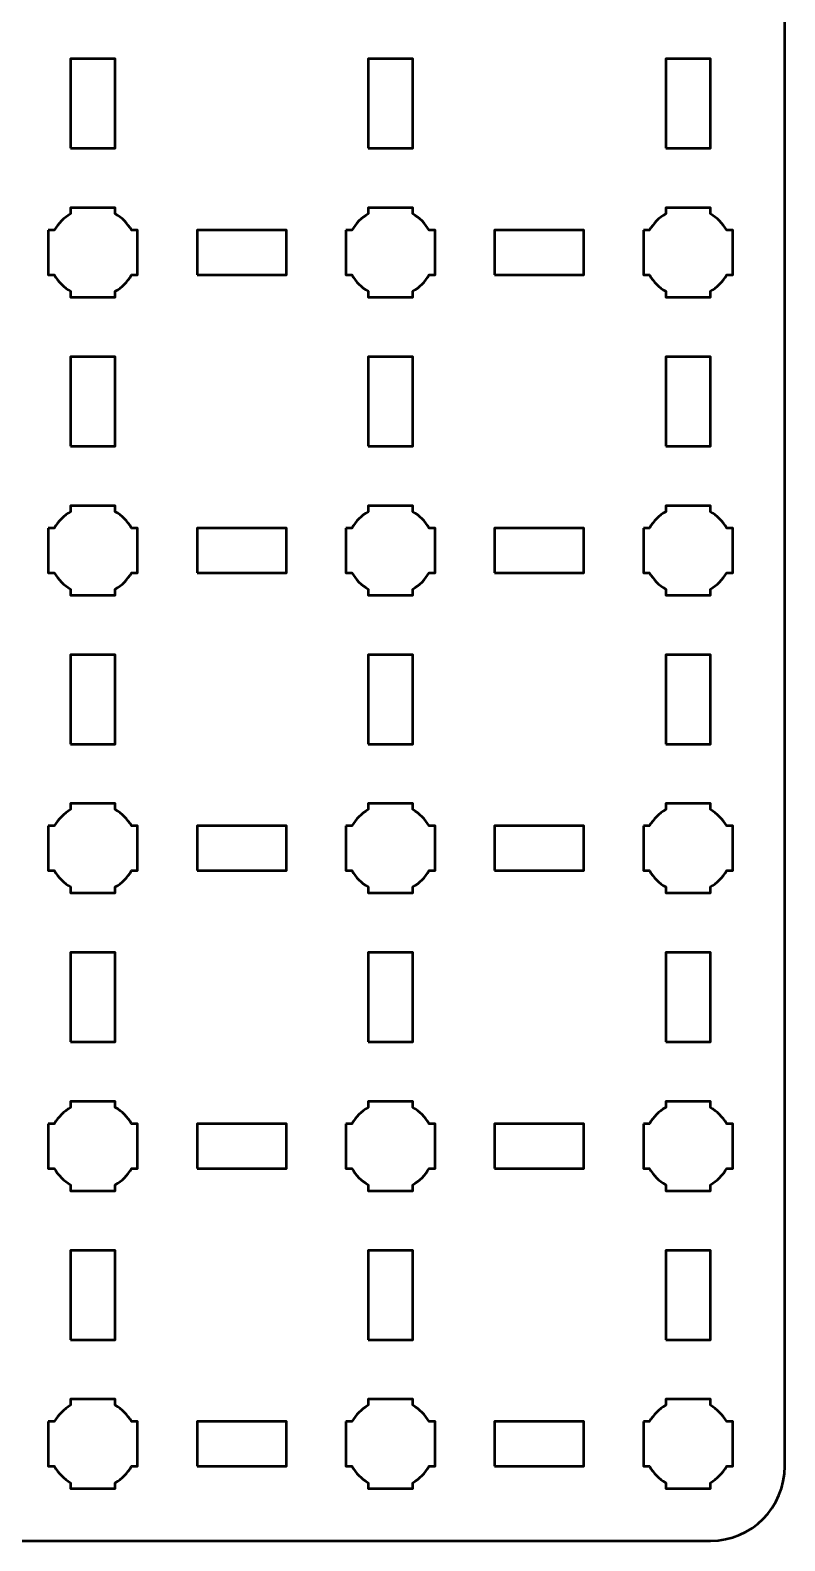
# Model space of a CAD drawing. Header units: centimetres. Extents: x -20.1 to -0.8, y -24.5 to -5.2.
# Drawn here: x -5.92 to -0.85, y -24.5 to -14.36 of the extents above; entities that cross this region are included whole.
import ezdxf

# ---------------------------------------------------------------- set-up
doc = ezdxf.new("R2010")
doc.units = ezdxf.units.CM
doc.header["$MEASUREMENT"] = 0
doc.layers.add('Layer 1', color=7, linetype='Continuous')

msp = doc.modelspace()

# ---------------------------------------------------------------- linework, layer by layer
at = {"layer": 'Layer 1', "lineweight": 53}
for points in [[(-5.65, -15.15), (-5.35, -15.15), (-5.35, -14.55), (-5.65, -14.55), (-5.65, -15.15)], [(-3.65, -15.15), (-3.35, -15.15), (-3.35, -14.55), (-3.65, -14.55), (-3.65, -15.15)], [(-1.65, -15.15), (-1.35, -15.15), (-1.35, -14.55), (-1.65, -14.55), (-1.65, -15.15)], [(-4.8, -16), (-4.2, -16), (-4.2, -15.7), (-4.8, -15.7), (-4.8, -16)], [(-2.8, -16), (-2.2, -16), (-2.2, -15.7), (-2.8, -15.7), (-2.8, -16)], [(-5.65, -17.15), (-5.35, -17.15), (-5.35, -16.55), (-5.65, -16.55), (-5.65, -17.15)], [(-3.65, -17.15), (-3.35, -17.15), (-3.35, -16.55), (-3.65, -16.55), (-3.65, -17.15)], [(-1.65, -17.15), (-1.35, -17.15), (-1.35, -16.55), (-1.65, -16.55), (-1.65, -17.15)], [(-4.8, -18), (-4.2, -18), (-4.2, -17.7), (-4.8, -17.7), (-4.8, -18)], [(-2.8, -18), (-2.2, -18), (-2.2, -17.7), (-2.8, -17.7), (-2.8, -18)], [(-5.65, -19.15), (-5.35, -19.15), (-5.35, -18.55), (-5.65, -18.55), (-5.65, -19.15)], [(-3.65, -19.15), (-3.35, -19.15), (-3.35, -18.55), (-3.65, -18.55), (-3.65, -19.15)], [(-1.65, -19.15), (-1.35, -19.15), (-1.35, -18.55), (-1.65, -18.55), (-1.65, -19.15)], [(-4.8, -20), (-4.2, -20), (-4.2, -19.7), (-4.8, -19.7), (-4.8, -20)], [(-2.8, -20), (-2.2, -20), (-2.2, -19.7), (-2.8, -19.7), (-2.8, -20)], [(-5.65, -21.15), (-5.35, -21.15), (-5.35, -20.55), (-5.65, -20.55), (-5.65, -21.15)], [(-3.65, -21.15), (-3.35, -21.15), (-3.35, -20.55), (-3.65, -20.55), (-3.65, -21.15)], [(-1.65, -21.15), (-1.35, -21.15), (-1.35, -20.55), (-1.65, -20.55), (-1.65, -21.15)], [(-4.8, -22), (-4.2, -22), (-4.2, -21.7), (-4.8, -21.7), (-4.8, -22)], [(-2.8, -22), (-2.2, -22), (-2.2, -21.7), (-2.8, -21.7), (-2.8, -22)], [(-5.65, -23.15), (-5.35, -23.15), (-5.35, -22.55), (-5.65, -22.55), (-5.65, -23.15)], [(-3.65, -23.15), (-3.35, -23.15), (-3.35, -22.55), (-3.65, -22.55), (-3.65, -23.15)], [(-1.65, -23.15), (-1.35, -23.15), (-1.35, -22.55), (-1.65, -22.55), (-1.65, -23.15)], [(-4.8, -24), (-4.2, -24), (-4.2, -23.7), (-4.8, -23.7), (-4.8, -24)], [(-2.8, -24), (-2.2, -24), (-2.2, -23.7), (-2.8, -23.7), (-2.8, -24)]]:
    msp.add_lwpolyline(points, close=True, dxfattribs=at)
for points, knots in [([(-20.15, -24), (-20.15, -24), (-20.15, -5.7), (-20.15, -5.7), (-20.15, -5.7), (-20.15, -5.42391), (-19.92609, -5.2), (-19.65, -5.2), (-19.65, -5.2), (-19.65, -5.2), (-1.35, -5.2), (-1.35, -5.2), (-1.35, -5.2), (-1.07391, -5.2), (-0.85, -5.42391), (-0.85, -5.7), (-0.85, -5.7), (-0.85, -5.7), (-0.85, -24), (-0.85, -24), (-0.85, -24), (-0.85, -24.27609), (-1.07391, -24.5), (-1.35, -24.5), (-1.35, -24.5), (-1.35, -24.5), (-19.65, -24.5), (-19.65, -24.5), (-19.65, -24.5), (-19.92609, -24.5), (-20.15, -24.27609), (-20.15, -24)], [0, 0, 0, 0, 0.125, 0.125, 0.125, 0.125, 0.25, 0.25, 0.25, 0.25, 0.375, 0.375, 0.375, 0.375, 0.5, 0.5, 0.5, 0.5, 0.625, 0.625, 0.625, 0.625, 0.75, 0.75, 0.75, 0.75, 0.875, 0.875, 0.875, 0.875, 1, 1, 1, 1]), ([(-5.8, -15.7), (-5.8, -15.7), (-5.75985, -15.7), (-5.75985, -15.7), (-5.75985, -15.7), (-5.7335, -15.65447), (-5.69553, -15.6165), (-5.65, -15.59015), (-5.65, -15.59015), (-5.65, -15.59015), (-5.65, -15.55), (-5.65, -15.55), (-5.65, -15.55), (-5.65, -15.55), (-5.5, -15.55), (-5.5, -15.55), (-5.5, -15.55), (-5.5, -15.55), (-5.35, -15.55), (-5.35, -15.55), (-5.35, -15.55), (-5.35, -15.55), (-5.35, -15.59015), (-5.35, -15.59015), (-5.35, -15.59015), (-5.30447, -15.6165), (-5.2665, -15.65447), (-5.24015, -15.7), (-5.24015, -15.7), (-5.24015, -15.7), (-5.2, -15.7), (-5.2, -15.7), (-5.2, -15.7), (-5.2, -15.7), (-5.2, -15.85), (-5.2, -15.85), (-5.2, -15.85), (-5.2, -15.85), (-5.2, -16), (-5.2, -16), (-5.2, -16), (-5.2, -16), (-5.24015, -16), (-5.24015, -16), (-5.24015, -16), (-5.2665, -16.04553), (-5.30447, -16.0835), (-5.35, -16.10985), (-5.35, -16.10985), (-5.35, -16.10985), (-5.35, -16.15), (-5.35, -16.15), (-5.35, -16.15), (-5.35, -16.15), (-5.5, -16.15), (-5.5, -16.15), (-5.5, -16.15), (-5.5, -16.15), (-5.65, -16.15), (-5.65, -16.15), (-5.65, -16.15), (-5.65, -16.15), (-5.65, -16.10985), (-5.65, -16.10985), (-5.65, -16.10985), (-5.69553, -16.0835), (-5.7335, -16.04553), (-5.75985, -16), (-5.75985, -16), (-5.75985, -16), (-5.8, -16), (-5.8, -16), (-5.8, -16), (-5.8, -16), (-5.8, -15.85), (-5.8, -15.85), (-5.8, -15.85), (-5.8, -15.85), (-5.8, -15.7), (-5.8, -15.7)], [0, 0, 0, 0, 0.05, 0.05, 0.05, 0.05, 0.1, 0.1, 0.1, 0.1, 0.15, 0.15, 0.15, 0.15, 0.2, 0.2, 0.2, 0.2, 0.25, 0.25, 0.25, 0.25, 0.3, 0.3, 0.3, 0.3, 0.35, 0.35, 0.35, 0.35, 0.4, 0.4, 0.4, 0.4, 0.45, 0.45, 0.45, 0.45, 0.5, 0.5, 0.5, 0.5, 0.55, 0.55, 0.55, 0.55, 0.6, 0.6, 0.6, 0.6, 0.65, 0.65, 0.65, 0.65, 0.7, 0.7, 0.7, 0.7, 0.75, 0.75, 0.75, 0.75, 0.8, 0.8, 0.8, 0.8, 0.85, 0.85, 0.85, 0.85, 0.9, 0.9, 0.9, 0.9, 0.95, 0.95, 0.95, 0.95, 1, 1, 1, 1]), ([(-3.8, -15.7), (-3.8, -15.7), (-3.75985, -15.7), (-3.75985, -15.7), (-3.75985, -15.7), (-3.7335, -15.65447), (-3.69553, -15.6165), (-3.65, -15.59015), (-3.65, -15.59015), (-3.65, -15.59015), (-3.65, -15.55), (-3.65, -15.55), (-3.65, -15.55), (-3.65, -15.55), (-3.5, -15.55), (-3.5, -15.55), (-3.5, -15.55), (-3.5, -15.55), (-3.35, -15.55), (-3.35, -15.55), (-3.35, -15.55), (-3.35, -15.55), (-3.35, -15.59015), (-3.35, -15.59015), (-3.35, -15.59015), (-3.30447, -15.6165), (-3.2665, -15.65447), (-3.24015, -15.7), (-3.24015, -15.7), (-3.24015, -15.7), (-3.2, -15.7), (-3.2, -15.7), (-3.2, -15.7), (-3.2, -15.7), (-3.2, -15.85), (-3.2, -15.85), (-3.2, -15.85), (-3.2, -15.85), (-3.2, -16), (-3.2, -16), (-3.2, -16), (-3.2, -16), (-3.24015, -16), (-3.24015, -16), (-3.24015, -16), (-3.2665, -16.04553), (-3.30447, -16.0835), (-3.35, -16.10985), (-3.35, -16.10985), (-3.35, -16.10985), (-3.35, -16.15), (-3.35, -16.15), (-3.35, -16.15), (-3.35, -16.15), (-3.5, -16.15), (-3.5, -16.15), (-3.5, -16.15), (-3.5, -16.15), (-3.65, -16.15), (-3.65, -16.15), (-3.65, -16.15), (-3.65, -16.15), (-3.65, -16.10985), (-3.65, -16.10985), (-3.65, -16.10985), (-3.69553, -16.0835), (-3.7335, -16.04553), (-3.75985, -16), (-3.75985, -16), (-3.75985, -16), (-3.8, -16), (-3.8, -16), (-3.8, -16), (-3.8, -16), (-3.8, -15.85), (-3.8, -15.85), (-3.8, -15.85), (-3.8, -15.85), (-3.8, -15.7), (-3.8, -15.7)], [0, 0, 0, 0, 0.05, 0.05, 0.05, 0.05, 0.1, 0.1, 0.1, 0.1, 0.15, 0.15, 0.15, 0.15, 0.2, 0.2, 0.2, 0.2, 0.25, 0.25, 0.25, 0.25, 0.3, 0.3, 0.3, 0.3, 0.35, 0.35, 0.35, 0.35, 0.4, 0.4, 0.4, 0.4, 0.45, 0.45, 0.45, 0.45, 0.5, 0.5, 0.5, 0.5, 0.55, 0.55, 0.55, 0.55, 0.6, 0.6, 0.6, 0.6, 0.65, 0.65, 0.65, 0.65, 0.7, 0.7, 0.7, 0.7, 0.75, 0.75, 0.75, 0.75, 0.8, 0.8, 0.8, 0.8, 0.85, 0.85, 0.85, 0.85, 0.9, 0.9, 0.9, 0.9, 0.95, 0.95, 0.95, 0.95, 1, 1, 1, 1]), ([(-1.8, -15.7), (-1.8, -15.7), (-1.75985, -15.7), (-1.75985, -15.7), (-1.75985, -15.7), (-1.7335, -15.65447), (-1.69553, -15.6165), (-1.65, -15.59015), (-1.65, -15.59015), (-1.65, -15.59015), (-1.65, -15.55), (-1.65, -15.55), (-1.65, -15.55), (-1.65, -15.55), (-1.5, -15.55), (-1.5, -15.55), (-1.5, -15.55), (-1.5, -15.55), (-1.35, -15.55), (-1.35, -15.55), (-1.35, -15.55), (-1.35, -15.55), (-1.35, -15.59015), (-1.35, -15.59015), (-1.35, -15.59015), (-1.30447, -15.6165), (-1.2665, -15.65447), (-1.24015, -15.7), (-1.24015, -15.7), (-1.24015, -15.7), (-1.2, -15.7), (-1.2, -15.7), (-1.2, -15.7), (-1.2, -15.7), (-1.2, -15.85), (-1.2, -15.85), (-1.2, -15.85), (-1.2, -15.85), (-1.2, -16), (-1.2, -16), (-1.2, -16), (-1.2, -16), (-1.24015, -16), (-1.24015, -16), (-1.24015, -16), (-1.2665, -16.04553), (-1.30447, -16.0835), (-1.35, -16.10985), (-1.35, -16.10985), (-1.35, -16.10985), (-1.35, -16.15), (-1.35, -16.15), (-1.35, -16.15), (-1.35, -16.15), (-1.5, -16.15), (-1.5, -16.15), (-1.5, -16.15), (-1.5, -16.15), (-1.65, -16.15), (-1.65, -16.15), (-1.65, -16.15), (-1.65, -16.15), (-1.65, -16.10985), (-1.65, -16.10985), (-1.65, -16.10985), (-1.69553, -16.0835), (-1.7335, -16.04553), (-1.75985, -16), (-1.75985, -16), (-1.75985, -16), (-1.8, -16), (-1.8, -16), (-1.8, -16), (-1.8, -16), (-1.8, -15.85), (-1.8, -15.85), (-1.8, -15.85), (-1.8, -15.85), (-1.8, -15.7), (-1.8, -15.7)], [0, 0, 0, 0, 0.05, 0.05, 0.05, 0.05, 0.1, 0.1, 0.1, 0.1, 0.15, 0.15, 0.15, 0.15, 0.2, 0.2, 0.2, 0.2, 0.25, 0.25, 0.25, 0.25, 0.3, 0.3, 0.3, 0.3, 0.35, 0.35, 0.35, 0.35, 0.4, 0.4, 0.4, 0.4, 0.45, 0.45, 0.45, 0.45, 0.5, 0.5, 0.5, 0.5, 0.55, 0.55, 0.55, 0.55, 0.6, 0.6, 0.6, 0.6, 0.65, 0.65, 0.65, 0.65, 0.7, 0.7, 0.7, 0.7, 0.75, 0.75, 0.75, 0.75, 0.8, 0.8, 0.8, 0.8, 0.85, 0.85, 0.85, 0.85, 0.9, 0.9, 0.9, 0.9, 0.95, 0.95, 0.95, 0.95, 1, 1, 1, 1]), ([(-5.8, -17.7), (-5.8, -17.7), (-5.75985, -17.7), (-5.75985, -17.7), (-5.75985, -17.7), (-5.7335, -17.65447), (-5.69553, -17.6165), (-5.65, -17.59015), (-5.65, -17.59015), (-5.65, -17.59015), (-5.65, -17.55), (-5.65, -17.55), (-5.65, -17.55), (-5.65, -17.55), (-5.5, -17.55), (-5.5, -17.55), (-5.5, -17.55), (-5.5, -17.55), (-5.35, -17.55), (-5.35, -17.55), (-5.35, -17.55), (-5.35, -17.55), (-5.35, -17.59015), (-5.35, -17.59015), (-5.35, -17.59015), (-5.30447, -17.6165), (-5.2665, -17.65447), (-5.24015, -17.7), (-5.24015, -17.7), (-5.24015, -17.7), (-5.2, -17.7), (-5.2, -17.7), (-5.2, -17.7), (-5.2, -17.7), (-5.2, -17.85), (-5.2, -17.85), (-5.2, -17.85), (-5.2, -17.85), (-5.2, -18), (-5.2, -18), (-5.2, -18), (-5.2, -18), (-5.24015, -18), (-5.24015, -18), (-5.24015, -18), (-5.2665, -18.04553), (-5.30447, -18.0835), (-5.35, -18.10985), (-5.35, -18.10985), (-5.35, -18.10985), (-5.35, -18.15), (-5.35, -18.15), (-5.35, -18.15), (-5.35, -18.15), (-5.5, -18.15), (-5.5, -18.15), (-5.5, -18.15), (-5.5, -18.15), (-5.65, -18.15), (-5.65, -18.15), (-5.65, -18.15), (-5.65, -18.15), (-5.65, -18.10985), (-5.65, -18.10985), (-5.65, -18.10985), (-5.69553, -18.0835), (-5.7335, -18.04553), (-5.75985, -18), (-5.75985, -18), (-5.75985, -18), (-5.8, -18), (-5.8, -18), (-5.8, -18), (-5.8, -18), (-5.8, -17.85), (-5.8, -17.85), (-5.8, -17.85), (-5.8, -17.85), (-5.8, -17.7), (-5.8, -17.7)], [0, 0, 0, 0, 0.05, 0.05, 0.05, 0.05, 0.1, 0.1, 0.1, 0.1, 0.15, 0.15, 0.15, 0.15, 0.2, 0.2, 0.2, 0.2, 0.25, 0.25, 0.25, 0.25, 0.3, 0.3, 0.3, 0.3, 0.35, 0.35, 0.35, 0.35, 0.4, 0.4, 0.4, 0.4, 0.45, 0.45, 0.45, 0.45, 0.5, 0.5, 0.5, 0.5, 0.55, 0.55, 0.55, 0.55, 0.6, 0.6, 0.6, 0.6, 0.65, 0.65, 0.65, 0.65, 0.7, 0.7, 0.7, 0.7, 0.75, 0.75, 0.75, 0.75, 0.8, 0.8, 0.8, 0.8, 0.85, 0.85, 0.85, 0.85, 0.9, 0.9, 0.9, 0.9, 0.95, 0.95, 0.95, 0.95, 1, 1, 1, 1]), ([(-3.8, -17.7), (-3.8, -17.7), (-3.75985, -17.7), (-3.75985, -17.7), (-3.75985, -17.7), (-3.7335, -17.65447), (-3.69553, -17.6165), (-3.65, -17.59015), (-3.65, -17.59015), (-3.65, -17.59015), (-3.65, -17.55), (-3.65, -17.55), (-3.65, -17.55), (-3.65, -17.55), (-3.5, -17.55), (-3.5, -17.55), (-3.5, -17.55), (-3.5, -17.55), (-3.35, -17.55), (-3.35, -17.55), (-3.35, -17.55), (-3.35, -17.55), (-3.35, -17.59015), (-3.35, -17.59015), (-3.35, -17.59015), (-3.30447, -17.6165), (-3.2665, -17.65447), (-3.24015, -17.7), (-3.24015, -17.7), (-3.24015, -17.7), (-3.2, -17.7), (-3.2, -17.7), (-3.2, -17.7), (-3.2, -17.7), (-3.2, -17.85), (-3.2, -17.85), (-3.2, -17.85), (-3.2, -17.85), (-3.2, -18), (-3.2, -18), (-3.2, -18), (-3.2, -18), (-3.24015, -18), (-3.24015, -18), (-3.24015, -18), (-3.2665, -18.04553), (-3.30447, -18.0835), (-3.35, -18.10985), (-3.35, -18.10985), (-3.35, -18.10985), (-3.35, -18.15), (-3.35, -18.15), (-3.35, -18.15), (-3.35, -18.15), (-3.5, -18.15), (-3.5, -18.15), (-3.5, -18.15), (-3.5, -18.15), (-3.65, -18.15), (-3.65, -18.15), (-3.65, -18.15), (-3.65, -18.15), (-3.65, -18.10985), (-3.65, -18.10985), (-3.65, -18.10985), (-3.69553, -18.0835), (-3.7335, -18.04553), (-3.75985, -18), (-3.75985, -18), (-3.75985, -18), (-3.8, -18), (-3.8, -18), (-3.8, -18), (-3.8, -18), (-3.8, -17.85), (-3.8, -17.85), (-3.8, -17.85), (-3.8, -17.85), (-3.8, -17.7), (-3.8, -17.7)], [0, 0, 0, 0, 0.05, 0.05, 0.05, 0.05, 0.1, 0.1, 0.1, 0.1, 0.15, 0.15, 0.15, 0.15, 0.2, 0.2, 0.2, 0.2, 0.25, 0.25, 0.25, 0.25, 0.3, 0.3, 0.3, 0.3, 0.35, 0.35, 0.35, 0.35, 0.4, 0.4, 0.4, 0.4, 0.45, 0.45, 0.45, 0.45, 0.5, 0.5, 0.5, 0.5, 0.55, 0.55, 0.55, 0.55, 0.6, 0.6, 0.6, 0.6, 0.65, 0.65, 0.65, 0.65, 0.7, 0.7, 0.7, 0.7, 0.75, 0.75, 0.75, 0.75, 0.8, 0.8, 0.8, 0.8, 0.85, 0.85, 0.85, 0.85, 0.9, 0.9, 0.9, 0.9, 0.95, 0.95, 0.95, 0.95, 1, 1, 1, 1]), ([(-1.8, -17.7), (-1.8, -17.7), (-1.75985, -17.7), (-1.75985, -17.7), (-1.75985, -17.7), (-1.7335, -17.65447), (-1.69553, -17.6165), (-1.65, -17.59015), (-1.65, -17.59015), (-1.65, -17.59015), (-1.65, -17.55), (-1.65, -17.55), (-1.65, -17.55), (-1.65, -17.55), (-1.5, -17.55), (-1.5, -17.55), (-1.5, -17.55), (-1.5, -17.55), (-1.35, -17.55), (-1.35, -17.55), (-1.35, -17.55), (-1.35, -17.55), (-1.35, -17.59015), (-1.35, -17.59015), (-1.35, -17.59015), (-1.30447, -17.6165), (-1.2665, -17.65447), (-1.24015, -17.7), (-1.24015, -17.7), (-1.24015, -17.7), (-1.2, -17.7), (-1.2, -17.7), (-1.2, -17.7), (-1.2, -17.7), (-1.2, -17.85), (-1.2, -17.85), (-1.2, -17.85), (-1.2, -17.85), (-1.2, -18), (-1.2, -18), (-1.2, -18), (-1.2, -18), (-1.24015, -18), (-1.24015, -18), (-1.24015, -18), (-1.2665, -18.04553), (-1.30447, -18.0835), (-1.35, -18.10985), (-1.35, -18.10985), (-1.35, -18.10985), (-1.35, -18.15), (-1.35, -18.15), (-1.35, -18.15), (-1.35, -18.15), (-1.5, -18.15), (-1.5, -18.15), (-1.5, -18.15), (-1.5, -18.15), (-1.65, -18.15), (-1.65, -18.15), (-1.65, -18.15), (-1.65, -18.15), (-1.65, -18.10985), (-1.65, -18.10985), (-1.65, -18.10985), (-1.69553, -18.0835), (-1.7335, -18.04553), (-1.75985, -18), (-1.75985, -18), (-1.75985, -18), (-1.8, -18), (-1.8, -18), (-1.8, -18), (-1.8, -18), (-1.8, -17.85), (-1.8, -17.85), (-1.8, -17.85), (-1.8, -17.85), (-1.8, -17.7), (-1.8, -17.7)], [0, 0, 0, 0, 0.05, 0.05, 0.05, 0.05, 0.1, 0.1, 0.1, 0.1, 0.15, 0.15, 0.15, 0.15, 0.2, 0.2, 0.2, 0.2, 0.25, 0.25, 0.25, 0.25, 0.3, 0.3, 0.3, 0.3, 0.35, 0.35, 0.35, 0.35, 0.4, 0.4, 0.4, 0.4, 0.45, 0.45, 0.45, 0.45, 0.5, 0.5, 0.5, 0.5, 0.55, 0.55, 0.55, 0.55, 0.6, 0.6, 0.6, 0.6, 0.65, 0.65, 0.65, 0.65, 0.7, 0.7, 0.7, 0.7, 0.75, 0.75, 0.75, 0.75, 0.8, 0.8, 0.8, 0.8, 0.85, 0.85, 0.85, 0.85, 0.9, 0.9, 0.9, 0.9, 0.95, 0.95, 0.95, 0.95, 1, 1, 1, 1]), ([(-5.8, -19.7), (-5.8, -19.7), (-5.75985, -19.7), (-5.75985, -19.7), (-5.75985, -19.7), (-5.7335, -19.65447), (-5.69553, -19.6165), (-5.65, -19.59015), (-5.65, -19.59015), (-5.65, -19.59015), (-5.65, -19.55), (-5.65, -19.55), (-5.65, -19.55), (-5.65, -19.55), (-5.5, -19.55), (-5.5, -19.55), (-5.5, -19.55), (-5.5, -19.55), (-5.35, -19.55), (-5.35, -19.55), (-5.35, -19.55), (-5.35, -19.55), (-5.35, -19.59015), (-5.35, -19.59015), (-5.35, -19.59015), (-5.30447, -19.6165), (-5.2665, -19.65447), (-5.24015, -19.7), (-5.24015, -19.7), (-5.24015, -19.7), (-5.2, -19.7), (-5.2, -19.7), (-5.2, -19.7), (-5.2, -19.7), (-5.2, -19.85), (-5.2, -19.85), (-5.2, -19.85), (-5.2, -19.85), (-5.2, -20), (-5.2, -20), (-5.2, -20), (-5.2, -20), (-5.24015, -20), (-5.24015, -20), (-5.24015, -20), (-5.2665, -20.04553), (-5.30447, -20.0835), (-5.35, -20.10985), (-5.35, -20.10985), (-5.35, -20.10985), (-5.35, -20.15), (-5.35, -20.15), (-5.35, -20.15), (-5.35, -20.15), (-5.5, -20.15), (-5.5, -20.15), (-5.5, -20.15), (-5.5, -20.15), (-5.65, -20.15), (-5.65, -20.15), (-5.65, -20.15), (-5.65, -20.15), (-5.65, -20.10985), (-5.65, -20.10985), (-5.65, -20.10985), (-5.69553, -20.0835), (-5.7335, -20.04553), (-5.75985, -20), (-5.75985, -20), (-5.75985, -20), (-5.8, -20), (-5.8, -20), (-5.8, -20), (-5.8, -20), (-5.8, -19.85), (-5.8, -19.85), (-5.8, -19.85), (-5.8, -19.85), (-5.8, -19.7), (-5.8, -19.7)], [0, 0, 0, 0, 0.05, 0.05, 0.05, 0.05, 0.1, 0.1, 0.1, 0.1, 0.15, 0.15, 0.15, 0.15, 0.2, 0.2, 0.2, 0.2, 0.25, 0.25, 0.25, 0.25, 0.3, 0.3, 0.3, 0.3, 0.35, 0.35, 0.35, 0.35, 0.4, 0.4, 0.4, 0.4, 0.45, 0.45, 0.45, 0.45, 0.5, 0.5, 0.5, 0.5, 0.55, 0.55, 0.55, 0.55, 0.6, 0.6, 0.6, 0.6, 0.65, 0.65, 0.65, 0.65, 0.7, 0.7, 0.7, 0.7, 0.75, 0.75, 0.75, 0.75, 0.8, 0.8, 0.8, 0.8, 0.85, 0.85, 0.85, 0.85, 0.9, 0.9, 0.9, 0.9, 0.95, 0.95, 0.95, 0.95, 1, 1, 1, 1]), ([(-3.8, -19.7), (-3.8, -19.7), (-3.75985, -19.7), (-3.75985, -19.7), (-3.75985, -19.7), (-3.7335, -19.65447), (-3.69553, -19.6165), (-3.65, -19.59015), (-3.65, -19.59015), (-3.65, -19.59015), (-3.65, -19.55), (-3.65, -19.55), (-3.65, -19.55), (-3.65, -19.55), (-3.5, -19.55), (-3.5, -19.55), (-3.5, -19.55), (-3.5, -19.55), (-3.35, -19.55), (-3.35, -19.55), (-3.35, -19.55), (-3.35, -19.55), (-3.35, -19.59015), (-3.35, -19.59015), (-3.35, -19.59015), (-3.30447, -19.6165), (-3.2665, -19.65447), (-3.24015, -19.7), (-3.24015, -19.7), (-3.24015, -19.7), (-3.2, -19.7), (-3.2, -19.7), (-3.2, -19.7), (-3.2, -19.7), (-3.2, -19.85), (-3.2, -19.85), (-3.2, -19.85), (-3.2, -19.85), (-3.2, -20), (-3.2, -20), (-3.2, -20), (-3.2, -20), (-3.24015, -20), (-3.24015, -20), (-3.24015, -20), (-3.2665, -20.04553), (-3.30447, -20.0835), (-3.35, -20.10985), (-3.35, -20.10985), (-3.35, -20.10985), (-3.35, -20.15), (-3.35, -20.15), (-3.35, -20.15), (-3.35, -20.15), (-3.5, -20.15), (-3.5, -20.15), (-3.5, -20.15), (-3.5, -20.15), (-3.65, -20.15), (-3.65, -20.15), (-3.65, -20.15), (-3.65, -20.15), (-3.65, -20.10985), (-3.65, -20.10985), (-3.65, -20.10985), (-3.69553, -20.0835), (-3.7335, -20.04553), (-3.75985, -20), (-3.75985, -20), (-3.75985, -20), (-3.8, -20), (-3.8, -20), (-3.8, -20), (-3.8, -20), (-3.8, -19.85), (-3.8, -19.85), (-3.8, -19.85), (-3.8, -19.85), (-3.8, -19.7), (-3.8, -19.7)], [0, 0, 0, 0, 0.05, 0.05, 0.05, 0.05, 0.1, 0.1, 0.1, 0.1, 0.15, 0.15, 0.15, 0.15, 0.2, 0.2, 0.2, 0.2, 0.25, 0.25, 0.25, 0.25, 0.3, 0.3, 0.3, 0.3, 0.35, 0.35, 0.35, 0.35, 0.4, 0.4, 0.4, 0.4, 0.45, 0.45, 0.45, 0.45, 0.5, 0.5, 0.5, 0.5, 0.55, 0.55, 0.55, 0.55, 0.6, 0.6, 0.6, 0.6, 0.65, 0.65, 0.65, 0.65, 0.7, 0.7, 0.7, 0.7, 0.75, 0.75, 0.75, 0.75, 0.8, 0.8, 0.8, 0.8, 0.85, 0.85, 0.85, 0.85, 0.9, 0.9, 0.9, 0.9, 0.95, 0.95, 0.95, 0.95, 1, 1, 1, 1]), ([(-1.8, -19.7), (-1.8, -19.7), (-1.75985, -19.7), (-1.75985, -19.7), (-1.75985, -19.7), (-1.7335, -19.65447), (-1.69553, -19.6165), (-1.65, -19.59015), (-1.65, -19.59015), (-1.65, -19.59015), (-1.65, -19.55), (-1.65, -19.55), (-1.65, -19.55), (-1.65, -19.55), (-1.5, -19.55), (-1.5, -19.55), (-1.5, -19.55), (-1.5, -19.55), (-1.35, -19.55), (-1.35, -19.55), (-1.35, -19.55), (-1.35, -19.55), (-1.35, -19.59015), (-1.35, -19.59015), (-1.35, -19.59015), (-1.30447, -19.6165), (-1.2665, -19.65447), (-1.24015, -19.7), (-1.24015, -19.7), (-1.24015, -19.7), (-1.2, -19.7), (-1.2, -19.7), (-1.2, -19.7), (-1.2, -19.7), (-1.2, -19.85), (-1.2, -19.85), (-1.2, -19.85), (-1.2, -19.85), (-1.2, -20), (-1.2, -20), (-1.2, -20), (-1.2, -20), (-1.24015, -20), (-1.24015, -20), (-1.24015, -20), (-1.2665, -20.04553), (-1.30447, -20.0835), (-1.35, -20.10985), (-1.35, -20.10985), (-1.35, -20.10985), (-1.35, -20.15), (-1.35, -20.15), (-1.35, -20.15), (-1.35, -20.15), (-1.5, -20.15), (-1.5, -20.15), (-1.5, -20.15), (-1.5, -20.15), (-1.65, -20.15), (-1.65, -20.15), (-1.65, -20.15), (-1.65, -20.15), (-1.65, -20.10985), (-1.65, -20.10985), (-1.65, -20.10985), (-1.69553, -20.0835), (-1.7335, -20.04553), (-1.75985, -20), (-1.75985, -20), (-1.75985, -20), (-1.8, -20), (-1.8, -20), (-1.8, -20), (-1.8, -20), (-1.8, -19.85), (-1.8, -19.85), (-1.8, -19.85), (-1.8, -19.85), (-1.8, -19.7), (-1.8, -19.7)], [0, 0, 0, 0, 0.05, 0.05, 0.05, 0.05, 0.1, 0.1, 0.1, 0.1, 0.15, 0.15, 0.15, 0.15, 0.2, 0.2, 0.2, 0.2, 0.25, 0.25, 0.25, 0.25, 0.3, 0.3, 0.3, 0.3, 0.35, 0.35, 0.35, 0.35, 0.4, 0.4, 0.4, 0.4, 0.45, 0.45, 0.45, 0.45, 0.5, 0.5, 0.5, 0.5, 0.55, 0.55, 0.55, 0.55, 0.6, 0.6, 0.6, 0.6, 0.65, 0.65, 0.65, 0.65, 0.7, 0.7, 0.7, 0.7, 0.75, 0.75, 0.75, 0.75, 0.8, 0.8, 0.8, 0.8, 0.85, 0.85, 0.85, 0.85, 0.9, 0.9, 0.9, 0.9, 0.95, 0.95, 0.95, 0.95, 1, 1, 1, 1]), ([(-5.8, -21.7), (-5.8, -21.7), (-5.75985, -21.7), (-5.75985, -21.7), (-5.75985, -21.7), (-5.7335, -21.65447), (-5.69553, -21.6165), (-5.65, -21.59015), (-5.65, -21.59015), (-5.65, -21.59015), (-5.65, -21.55), (-5.65, -21.55), (-5.65, -21.55), (-5.65, -21.55), (-5.5, -21.55), (-5.5, -21.55), (-5.5, -21.55), (-5.5, -21.55), (-5.35, -21.55), (-5.35, -21.55), (-5.35, -21.55), (-5.35, -21.55), (-5.35, -21.59015), (-5.35, -21.59015), (-5.35, -21.59015), (-5.30447, -21.6165), (-5.2665, -21.65447), (-5.24015, -21.7), (-5.24015, -21.7), (-5.24015, -21.7), (-5.2, -21.7), (-5.2, -21.7), (-5.2, -21.7), (-5.2, -21.7), (-5.2, -21.85), (-5.2, -21.85), (-5.2, -21.85), (-5.2, -21.85), (-5.2, -22), (-5.2, -22), (-5.2, -22), (-5.2, -22), (-5.24015, -22), (-5.24015, -22), (-5.24015, -22), (-5.2665, -22.04553), (-5.30447, -22.0835), (-5.35, -22.10985), (-5.35, -22.10985), (-5.35, -22.10985), (-5.35, -22.15), (-5.35, -22.15), (-5.35, -22.15), (-5.35, -22.15), (-5.5, -22.15), (-5.5, -22.15), (-5.5, -22.15), (-5.5, -22.15), (-5.65, -22.15), (-5.65, -22.15), (-5.65, -22.15), (-5.65, -22.15), (-5.65, -22.10985), (-5.65, -22.10985), (-5.65, -22.10985), (-5.69553, -22.0835), (-5.7335, -22.04553), (-5.75985, -22), (-5.75985, -22), (-5.75985, -22), (-5.8, -22), (-5.8, -22), (-5.8, -22), (-5.8, -22), (-5.8, -21.85), (-5.8, -21.85), (-5.8, -21.85), (-5.8, -21.85), (-5.8, -21.7), (-5.8, -21.7)], [0, 0, 0, 0, 0.05, 0.05, 0.05, 0.05, 0.1, 0.1, 0.1, 0.1, 0.15, 0.15, 0.15, 0.15, 0.2, 0.2, 0.2, 0.2, 0.25, 0.25, 0.25, 0.25, 0.3, 0.3, 0.3, 0.3, 0.35, 0.35, 0.35, 0.35, 0.4, 0.4, 0.4, 0.4, 0.45, 0.45, 0.45, 0.45, 0.5, 0.5, 0.5, 0.5, 0.55, 0.55, 0.55, 0.55, 0.6, 0.6, 0.6, 0.6, 0.65, 0.65, 0.65, 0.65, 0.7, 0.7, 0.7, 0.7, 0.75, 0.75, 0.75, 0.75, 0.8, 0.8, 0.8, 0.8, 0.85, 0.85, 0.85, 0.85, 0.9, 0.9, 0.9, 0.9, 0.95, 0.95, 0.95, 0.95, 1, 1, 1, 1]), ([(-3.8, -21.7), (-3.8, -21.7), (-3.75985, -21.7), (-3.75985, -21.7), (-3.75985, -21.7), (-3.7335, -21.65447), (-3.69553, -21.6165), (-3.65, -21.59015), (-3.65, -21.59015), (-3.65, -21.59015), (-3.65, -21.55), (-3.65, -21.55), (-3.65, -21.55), (-3.65, -21.55), (-3.5, -21.55), (-3.5, -21.55), (-3.5, -21.55), (-3.5, -21.55), (-3.35, -21.55), (-3.35, -21.55), (-3.35, -21.55), (-3.35, -21.55), (-3.35, -21.59015), (-3.35, -21.59015), (-3.35, -21.59015), (-3.30447, -21.6165), (-3.2665, -21.65447), (-3.24015, -21.7), (-3.24015, -21.7), (-3.24015, -21.7), (-3.2, -21.7), (-3.2, -21.7), (-3.2, -21.7), (-3.2, -21.7), (-3.2, -21.85), (-3.2, -21.85), (-3.2, -21.85), (-3.2, -21.85), (-3.2, -22), (-3.2, -22), (-3.2, -22), (-3.2, -22), (-3.24015, -22), (-3.24015, -22), (-3.24015, -22), (-3.2665, -22.04553), (-3.30447, -22.0835), (-3.35, -22.10985), (-3.35, -22.10985), (-3.35, -22.10985), (-3.35, -22.15), (-3.35, -22.15), (-3.35, -22.15), (-3.35, -22.15), (-3.5, -22.15), (-3.5, -22.15), (-3.5, -22.15), (-3.5, -22.15), (-3.65, -22.15), (-3.65, -22.15), (-3.65, -22.15), (-3.65, -22.15), (-3.65, -22.10985), (-3.65, -22.10985), (-3.65, -22.10985), (-3.69553, -22.0835), (-3.7335, -22.04553), (-3.75985, -22), (-3.75985, -22), (-3.75985, -22), (-3.8, -22), (-3.8, -22), (-3.8, -22), (-3.8, -22), (-3.8, -21.85), (-3.8, -21.85), (-3.8, -21.85), (-3.8, -21.85), (-3.8, -21.7), (-3.8, -21.7)], [0, 0, 0, 0, 0.05, 0.05, 0.05, 0.05, 0.1, 0.1, 0.1, 0.1, 0.15, 0.15, 0.15, 0.15, 0.2, 0.2, 0.2, 0.2, 0.25, 0.25, 0.25, 0.25, 0.3, 0.3, 0.3, 0.3, 0.35, 0.35, 0.35, 0.35, 0.4, 0.4, 0.4, 0.4, 0.45, 0.45, 0.45, 0.45, 0.5, 0.5, 0.5, 0.5, 0.55, 0.55, 0.55, 0.55, 0.6, 0.6, 0.6, 0.6, 0.65, 0.65, 0.65, 0.65, 0.7, 0.7, 0.7, 0.7, 0.75, 0.75, 0.75, 0.75, 0.8, 0.8, 0.8, 0.8, 0.85, 0.85, 0.85, 0.85, 0.9, 0.9, 0.9, 0.9, 0.95, 0.95, 0.95, 0.95, 1, 1, 1, 1]), ([(-1.8, -21.7), (-1.8, -21.7), (-1.75985, -21.7), (-1.75985, -21.7), (-1.75985, -21.7), (-1.7335, -21.65447), (-1.69553, -21.6165), (-1.65, -21.59015), (-1.65, -21.59015), (-1.65, -21.59015), (-1.65, -21.55), (-1.65, -21.55), (-1.65, -21.55), (-1.65, -21.55), (-1.5, -21.55), (-1.5, -21.55), (-1.5, -21.55), (-1.5, -21.55), (-1.35, -21.55), (-1.35, -21.55), (-1.35, -21.55), (-1.35, -21.55), (-1.35, -21.59015), (-1.35, -21.59015), (-1.35, -21.59015), (-1.30447, -21.6165), (-1.2665, -21.65447), (-1.24015, -21.7), (-1.24015, -21.7), (-1.24015, -21.7), (-1.2, -21.7), (-1.2, -21.7), (-1.2, -21.7), (-1.2, -21.7), (-1.2, -21.85), (-1.2, -21.85), (-1.2, -21.85), (-1.2, -21.85), (-1.2, -22), (-1.2, -22), (-1.2, -22), (-1.2, -22), (-1.24015, -22), (-1.24015, -22), (-1.24015, -22), (-1.2665, -22.04553), (-1.30447, -22.0835), (-1.35, -22.10985), (-1.35, -22.10985), (-1.35, -22.10985), (-1.35, -22.15), (-1.35, -22.15), (-1.35, -22.15), (-1.35, -22.15), (-1.5, -22.15), (-1.5, -22.15), (-1.5, -22.15), (-1.5, -22.15), (-1.65, -22.15), (-1.65, -22.15), (-1.65, -22.15), (-1.65, -22.15), (-1.65, -22.10985), (-1.65, -22.10985), (-1.65, -22.10985), (-1.69553, -22.0835), (-1.7335, -22.04553), (-1.75985, -22), (-1.75985, -22), (-1.75985, -22), (-1.8, -22), (-1.8, -22), (-1.8, -22), (-1.8, -22), (-1.8, -21.85), (-1.8, -21.85), (-1.8, -21.85), (-1.8, -21.85), (-1.8, -21.7), (-1.8, -21.7)], [0, 0, 0, 0, 0.05, 0.05, 0.05, 0.05, 0.1, 0.1, 0.1, 0.1, 0.15, 0.15, 0.15, 0.15, 0.2, 0.2, 0.2, 0.2, 0.25, 0.25, 0.25, 0.25, 0.3, 0.3, 0.3, 0.3, 0.35, 0.35, 0.35, 0.35, 0.4, 0.4, 0.4, 0.4, 0.45, 0.45, 0.45, 0.45, 0.5, 0.5, 0.5, 0.5, 0.55, 0.55, 0.55, 0.55, 0.6, 0.6, 0.6, 0.6, 0.65, 0.65, 0.65, 0.65, 0.7, 0.7, 0.7, 0.7, 0.75, 0.75, 0.75, 0.75, 0.8, 0.8, 0.8, 0.8, 0.85, 0.85, 0.85, 0.85, 0.9, 0.9, 0.9, 0.9, 0.95, 0.95, 0.95, 0.95, 1, 1, 1, 1]), ([(-5.8, -23.7), (-5.8, -23.7), (-5.75985, -23.7), (-5.75985, -23.7), (-5.75985, -23.7), (-5.7335, -23.65447), (-5.69553, -23.6165), (-5.65, -23.59015), (-5.65, -23.59015), (-5.65, -23.59015), (-5.65, -23.55), (-5.65, -23.55), (-5.65, -23.55), (-5.65, -23.55), (-5.5, -23.55), (-5.5, -23.55), (-5.5, -23.55), (-5.5, -23.55), (-5.35, -23.55), (-5.35, -23.55), (-5.35, -23.55), (-5.35, -23.55), (-5.35, -23.59015), (-5.35, -23.59015), (-5.35, -23.59015), (-5.30447, -23.6165), (-5.2665, -23.65447), (-5.24015, -23.7), (-5.24015, -23.7), (-5.24015, -23.7), (-5.2, -23.7), (-5.2, -23.7), (-5.2, -23.7), (-5.2, -23.7), (-5.2, -23.85), (-5.2, -23.85), (-5.2, -23.85), (-5.2, -23.85), (-5.2, -24), (-5.2, -24), (-5.2, -24), (-5.2, -24), (-5.24015, -24), (-5.24015, -24), (-5.24015, -24), (-5.2665, -24.04553), (-5.30447, -24.0835), (-5.35, -24.10985), (-5.35, -24.10985), (-5.35, -24.10985), (-5.35, -24.15), (-5.35, -24.15), (-5.35, -24.15), (-5.35, -24.15), (-5.5, -24.15), (-5.5, -24.15), (-5.5, -24.15), (-5.5, -24.15), (-5.65, -24.15), (-5.65, -24.15), (-5.65, -24.15), (-5.65, -24.15), (-5.65, -24.10985), (-5.65, -24.10985), (-5.65, -24.10985), (-5.69553, -24.0835), (-5.7335, -24.04553), (-5.75985, -24), (-5.75985, -24), (-5.75985, -24), (-5.8, -24), (-5.8, -24), (-5.8, -24), (-5.8, -24), (-5.8, -23.85), (-5.8, -23.85), (-5.8, -23.85), (-5.8, -23.85), (-5.8, -23.7), (-5.8, -23.7)], [0, 0, 0, 0, 0.05, 0.05, 0.05, 0.05, 0.1, 0.1, 0.1, 0.1, 0.15, 0.15, 0.15, 0.15, 0.2, 0.2, 0.2, 0.2, 0.25, 0.25, 0.25, 0.25, 0.3, 0.3, 0.3, 0.3, 0.35, 0.35, 0.35, 0.35, 0.4, 0.4, 0.4, 0.4, 0.45, 0.45, 0.45, 0.45, 0.5, 0.5, 0.5, 0.5, 0.55, 0.55, 0.55, 0.55, 0.6, 0.6, 0.6, 0.6, 0.65, 0.65, 0.65, 0.65, 0.7, 0.7, 0.7, 0.7, 0.75, 0.75, 0.75, 0.75, 0.8, 0.8, 0.8, 0.8, 0.85, 0.85, 0.85, 0.85, 0.9, 0.9, 0.9, 0.9, 0.95, 0.95, 0.95, 0.95, 1, 1, 1, 1]), ([(-3.8, -23.7), (-3.8, -23.7), (-3.75985, -23.7), (-3.75985, -23.7), (-3.75985, -23.7), (-3.7335, -23.65447), (-3.69553, -23.6165), (-3.65, -23.59015), (-3.65, -23.59015), (-3.65, -23.59015), (-3.65, -23.55), (-3.65, -23.55), (-3.65, -23.55), (-3.65, -23.55), (-3.5, -23.55), (-3.5, -23.55), (-3.5, -23.55), (-3.5, -23.55), (-3.35, -23.55), (-3.35, -23.55), (-3.35, -23.55), (-3.35, -23.55), (-3.35, -23.59015), (-3.35, -23.59015), (-3.35, -23.59015), (-3.30447, -23.6165), (-3.2665, -23.65447), (-3.24015, -23.7), (-3.24015, -23.7), (-3.24015, -23.7), (-3.2, -23.7), (-3.2, -23.7), (-3.2, -23.7), (-3.2, -23.7), (-3.2, -23.85), (-3.2, -23.85), (-3.2, -23.85), (-3.2, -23.85), (-3.2, -24), (-3.2, -24), (-3.2, -24), (-3.2, -24), (-3.24015, -24), (-3.24015, -24), (-3.24015, -24), (-3.2665, -24.04553), (-3.30447, -24.0835), (-3.35, -24.10985), (-3.35, -24.10985), (-3.35, -24.10985), (-3.35, -24.15), (-3.35, -24.15), (-3.35, -24.15), (-3.35, -24.15), (-3.5, -24.15), (-3.5, -24.15), (-3.5, -24.15), (-3.5, -24.15), (-3.65, -24.15), (-3.65, -24.15), (-3.65, -24.15), (-3.65, -24.15), (-3.65, -24.10985), (-3.65, -24.10985), (-3.65, -24.10985), (-3.69553, -24.0835), (-3.7335, -24.04553), (-3.75985, -24), (-3.75985, -24), (-3.75985, -24), (-3.8, -24), (-3.8, -24), (-3.8, -24), (-3.8, -24), (-3.8, -23.85), (-3.8, -23.85), (-3.8, -23.85), (-3.8, -23.85), (-3.8, -23.7), (-3.8, -23.7)], [0, 0, 0, 0, 0.05, 0.05, 0.05, 0.05, 0.1, 0.1, 0.1, 0.1, 0.15, 0.15, 0.15, 0.15, 0.2, 0.2, 0.2, 0.2, 0.25, 0.25, 0.25, 0.25, 0.3, 0.3, 0.3, 0.3, 0.35, 0.35, 0.35, 0.35, 0.4, 0.4, 0.4, 0.4, 0.45, 0.45, 0.45, 0.45, 0.5, 0.5, 0.5, 0.5, 0.55, 0.55, 0.55, 0.55, 0.6, 0.6, 0.6, 0.6, 0.65, 0.65, 0.65, 0.65, 0.7, 0.7, 0.7, 0.7, 0.75, 0.75, 0.75, 0.75, 0.8, 0.8, 0.8, 0.8, 0.85, 0.85, 0.85, 0.85, 0.9, 0.9, 0.9, 0.9, 0.95, 0.95, 0.95, 0.95, 1, 1, 1, 1]), ([(-1.8, -23.7), (-1.8, -23.7), (-1.75985, -23.7), (-1.75985, -23.7), (-1.75985, -23.7), (-1.7335, -23.65447), (-1.69553, -23.6165), (-1.65, -23.59015), (-1.65, -23.59015), (-1.65, -23.59015), (-1.65, -23.55), (-1.65, -23.55), (-1.65, -23.55), (-1.65, -23.55), (-1.5, -23.55), (-1.5, -23.55), (-1.5, -23.55), (-1.5, -23.55), (-1.35, -23.55), (-1.35, -23.55), (-1.35, -23.55), (-1.35, -23.55), (-1.35, -23.59015), (-1.35, -23.59015), (-1.35, -23.59015), (-1.30447, -23.6165), (-1.2665, -23.65447), (-1.24015, -23.7), (-1.24015, -23.7), (-1.24015, -23.7), (-1.2, -23.7), (-1.2, -23.7), (-1.2, -23.7), (-1.2, -23.7), (-1.2, -23.85), (-1.2, -23.85), (-1.2, -23.85), (-1.2, -23.85), (-1.2, -24), (-1.2, -24), (-1.2, -24), (-1.2, -24), (-1.24015, -24), (-1.24015, -24), (-1.24015, -24), (-1.2665, -24.04553), (-1.30447, -24.0835), (-1.35, -24.10985), (-1.35, -24.10985), (-1.35, -24.10985), (-1.35, -24.15), (-1.35, -24.15), (-1.35, -24.15), (-1.35, -24.15), (-1.5, -24.15), (-1.5, -24.15), (-1.5, -24.15), (-1.5, -24.15), (-1.65, -24.15), (-1.65, -24.15), (-1.65, -24.15), (-1.65, -24.15), (-1.65, -24.10985), (-1.65, -24.10985), (-1.65, -24.10985), (-1.69553, -24.0835), (-1.7335, -24.04553), (-1.75985, -24), (-1.75985, -24), (-1.75985, -24), (-1.8, -24), (-1.8, -24), (-1.8, -24), (-1.8, -24), (-1.8, -23.85), (-1.8, -23.85), (-1.8, -23.85), (-1.8, -23.85), (-1.8, -23.7), (-1.8, -23.7)], [0, 0, 0, 0, 0.05, 0.05, 0.05, 0.05, 0.1, 0.1, 0.1, 0.1, 0.15, 0.15, 0.15, 0.15, 0.2, 0.2, 0.2, 0.2, 0.25, 0.25, 0.25, 0.25, 0.3, 0.3, 0.3, 0.3, 0.35, 0.35, 0.35, 0.35, 0.4, 0.4, 0.4, 0.4, 0.45, 0.45, 0.45, 0.45, 0.5, 0.5, 0.5, 0.5, 0.55, 0.55, 0.55, 0.55, 0.6, 0.6, 0.6, 0.6, 0.65, 0.65, 0.65, 0.65, 0.7, 0.7, 0.7, 0.7, 0.75, 0.75, 0.75, 0.75, 0.8, 0.8, 0.8, 0.8, 0.85, 0.85, 0.85, 0.85, 0.9, 0.9, 0.9, 0.9, 0.95, 0.95, 0.95, 0.95, 1, 1, 1, 1])]:
    msp.add_open_spline(points, degree=3, knots=knots, dxfattribs=at)

doc.saveas('drawing.dxf')
